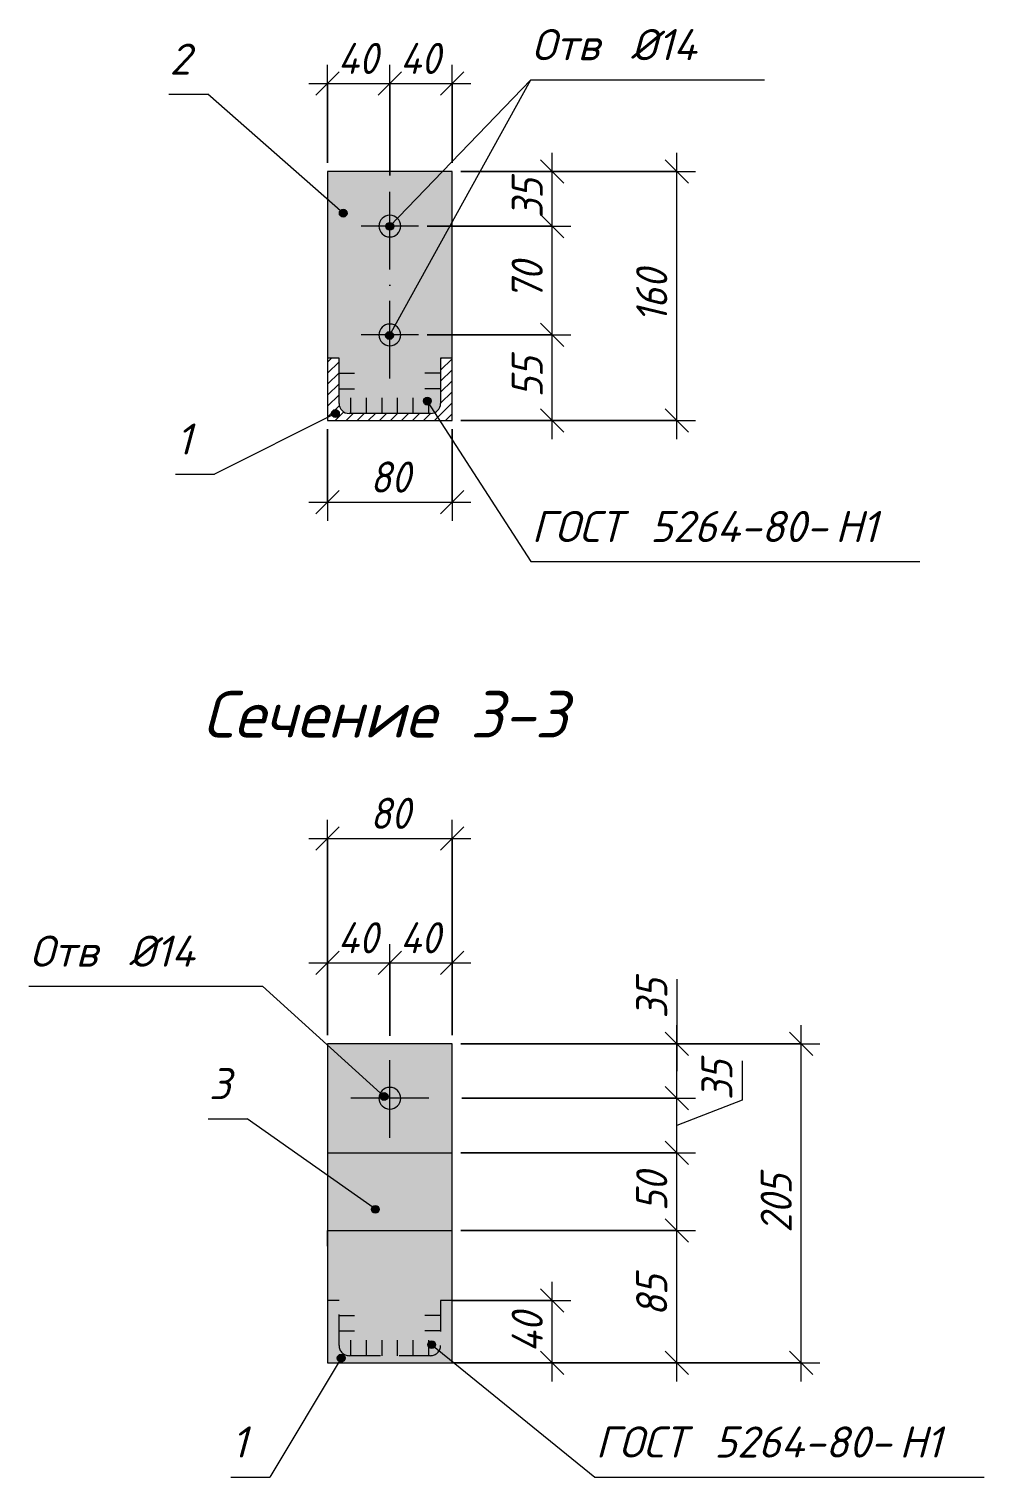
# Model space of a CAD drawing. Header units: millimetres. Extents: x -508 to 38670, y -99 to 8560.
# Drawn here: x 10456 to 11069, y 1559 to 2490 of the extents above; entities that cross this region are included whole.
import ezdxf

# ---------------------------------------------------------------- set-up
doc = ezdxf.new("R2010")
doc.units = ezdxf.units.MM
for name, pattern in [('200_ШТРИХ_ш1п0_6_', [32, 20, -12]), ('50_200_ШТРИХ_1Т_ш5_п1_п1_', [70, 50, -10, 0, -10]), ('IMPORT-Невидимая', [39.122222, 28.222222, -10.9])]:
    doc.linetypes.add(name, pattern=pattern)
for name, color, linetype, lineweight in [('A-ANNO-DIMS', 7, 'Continuous', 9), ('A-ANNO-DIMS-10', 7, 'Continuous', 9), ('A-ANNO-NOTE', 7, 'Continuous', 9), ('A-DETL', 7, 'Continuous', 9), ('A-DETL-1', 7, 'Continuous', 5), ('A-DETL-2', 7, '200_ШТРИХ_ш1п0_6_', 5), ('A-DETL-3', 7, 'Continuous', 20), ('A-DETL-4', 7, '50_200_ШТРИХ_1Т_ш5_п1_п1_', 5), ('A-DETL-5', 7, 'IMPORT-Невидимая', 5), ('A-DETL-GENF-1', 7, 'Continuous', 5), ('G-ANNO-TEXT', 7, 'Continuous', 9)]:
    doc.layers.add(name, color=color, linetype=linetype, lineweight=lineweight)
doc.layers.add('A-DETL-GENF-2', color=7, linetype='Continuous', lineweight=9, true_color=0xffffff)
doc.styles.add('ISOCPEUR_B_I', font='', dxfattribs={"height": 30})
doc.styles.add('ISOCPEUR_I_2', font='isocpeui.ttf', dxfattribs={"width": 0.9, "height": 20})
doc.styles.add('ISOCPEUR_I_4', font='isocpeui.ttf', dxfattribs={"height": 20})
doc.styles.get('ISOCPEUR_B_I').set_extended_font_data('ISOCPEUR', italic=True, bold=True)
doc.dimstyles.new('ISO-2_0_0_9К_СРЕДНИЙ_1', dxfattribs={"dimscale": 304.8, "dimtxt": 19.919624, "dimasz": 0.049213, "dimexe": 0.03937, "dimexo": 0, "dimgap": 0, "dimtad": 1, "dimdec": 0, "dimzin": 0, "dimdsep": 46, "dimtxsty": 'ISOCPEUR_I_2', "dimblk1": 'OBLIQUE', "dimblk2": 'OBLIQUE', "dimsah": 1, "dimcen": 0.09, "dimdle": 0.03937, "dimazin": 0, "dimtfac": 1, "dimtdec": 4, "dimtix": 1, "dimtmove": 0, "dimatfit": 3, "dimfxl": 1, "dimtvp": 1, "dimtolj": 1, "dimtzin": 0, "dimarcsym": 2})
doc.dimstyles.new('ISO-2_0_0_9К_СРЕДНИЙ_2', dxfattribs={"dimscale": 304.8, "dimtxt": 19.919624, "dimasz": 0.049213, "dimexe": 0.03937, "dimexo": 0, "dimgap": 0, "dimtad": 1, "dimdec": 0, "dimzin": 0, "dimdsep": 46, "dimtxsty": 'ISOCPEUR_I_2', "dimblk1": 'OBLIQUE', "dimblk2": 'OBLIQUE', "dimsah": 1, "dimcen": 0.09, "dimdle": 0.03937, "dimazin": 0, "dimtfac": 1, "dimtdec": 4, "dimtix": 1, "dimtmove": 1, "dimatfit": 3, "dimfxl": 1, "dimtvp": 1, "dimtolj": 1, "dimtzin": 0, "dimarcsym": 2})

# ---------------------------------------------------------------- blocks, each defined once
blk = doc.blocks.new('DIMBLOCK94-АР1_Фахверк_Швеллер 80_Узлы_2 эт_')
at = {"layer": 'A-ANNO-DIMS-10'}
for p, q in [((10647.49, 1843.16), (10647.49, 1901.68)), ((10687.49, 1842.79), (10687.49, 1901.68)), ((10635.49, 1889.68), (10687.49, 1889.68)), ((10647.49, 1889.68), (10647.49, 1843.16)), ((10687.49, 1889.68), (10687.49, 1842.79))]:
    blk.add_line(p, q, dxfattribs=at)
at = {"layer": 'A-ANNO-DIMS-10', "lineweight": 20}
for p, q in [((10647.49, 1889.68), (10654.99, 1897.18)), ((10687.49, 1889.68), (10694.99, 1897.18)), ((10647.49, 1889.68), (10639.99, 1882.18)), ((10687.49, 1889.68), (10679.99, 1882.18))]:
    blk.add_line(p, q, dxfattribs=at)
at = {"layer": 'A-ANNO-DIMS-10', "color": 0, "insert": (10654.09, 1915.81), "char_height": 20, "width": 32.1779, "attachment_point": 1, "line_spacing_factor": 1.149209, "style": 'ISOCPEUR_I_2'}
blk.add_mtext('40', dxfattribs=at)
blk = doc.blocks.new('_Oblique')
at = {"color": 0, "linetype": 'ByBlock', "lineweight": -2}
blk.add_line((-0.5, -0.5), (0.5, 0.5), dxfattribs=at)
blk = doc.blocks.new('DIMBLOCK95-АР1_Фахверк_Швеллер 80_Узлы_2 эт_')
at = {"layer": 'A-ANNO-DIMS-10'}
for p, q in [((10687.49, 1842.79), (10687.49, 1901.68)), ((10727.49, 1843.16), (10727.49, 1901.68)), ((10687.49, 1889.68), (10739.49, 1889.68)), ((10687.49, 1889.68), (10687.49, 1842.79)), ((10727.49, 1889.68), (10727.49, 1843.16))]:
    blk.add_line(p, q, dxfattribs=at)
at = {"layer": 'A-ANNO-DIMS-10', "lineweight": 20}
for p, q in [((10687.49, 1889.68), (10694.99, 1897.18)), ((10727.49, 1889.68), (10734.99, 1897.18)), ((10687.49, 1889.68), (10679.99, 1882.18)), ((10727.49, 1889.68), (10719.99, 1882.18))]:
    blk.add_line(p, q, dxfattribs=at)
at = {"layer": 'A-ANNO-DIMS-10', "color": 0, "insert": (10694.09, 1915.81), "char_height": 20, "width": 32.1779, "attachment_point": 1, "line_spacing_factor": 1.149209, "style": 'ISOCPEUR_I_2'}
blk.add_mtext('40', dxfattribs=at)
blk = doc.blocks.new('DIMBLOCK100-АР1_Фахверк_Швеллер 80_Узлы_2 эт_')
at = {"layer": 'A-ANNO-DIMS-10'}
for p, q in [((10647.49, 2403.9), (10647.49, 2467)), ((10687.49, 2395.9), (10687.49, 2467)), ((10635.49, 2455), (10687.49, 2455)), ((10647.49, 2455), (10647.49, 2403.9)), ((10687.49, 2455), (10687.49, 2395.9))]:
    blk.add_line(p, q, dxfattribs=at)
at = {"layer": 'A-ANNO-DIMS-10', "lineweight": 20}
for p, q in [((10647.49, 2455), (10654.99, 2462.5)), ((10687.49, 2455), (10694.99, 2462.5)), ((10647.49, 2455), (10639.99, 2447.5)), ((10687.49, 2455), (10679.99, 2447.5))]:
    blk.add_line(p, q, dxfattribs=at)
at = {"layer": 'A-ANNO-DIMS-10', "color": 0, "insert": (10654.09, 2481.13), "char_height": 20, "width": 32.1779, "attachment_point": 1, "line_spacing_factor": 1.149209, "style": 'ISOCPEUR_I_2'}
blk.add_mtext('40', dxfattribs=at)
blk = doc.blocks.new('DIMBLOCK101-АР1_Фахверк_Швеллер 80_Узлы_2 эт_')
at = {"layer": 'A-ANNO-DIMS-10'}
for p, q in [((10687.49, 2395.9), (10687.49, 2467)), ((10727.49, 2403.9), (10727.49, 2467)), ((10687.49, 2455), (10739.49, 2455)), ((10687.49, 2455), (10687.49, 2395.9)), ((10727.49, 2455), (10727.49, 2403.9))]:
    blk.add_line(p, q, dxfattribs=at)
at = {"layer": 'A-ANNO-DIMS-10', "lineweight": 20}
for p, q in [((10687.49, 2455), (10694.99, 2462.5)), ((10727.49, 2455), (10734.99, 2462.5)), ((10687.49, 2455), (10679.99, 2447.5)), ((10727.49, 2455), (10719.99, 2447.5))]:
    blk.add_line(p, q, dxfattribs=at)
at = {"layer": 'A-ANNO-DIMS-10', "color": 0, "insert": (10694.09, 2481.13), "char_height": 20, "width": 32.1779, "attachment_point": 1, "line_spacing_factor": 1.149209, "style": 'ISOCPEUR_I_2'}
blk.add_mtext('40', dxfattribs=at)
blk = doc.blocks.new('DIMBLOCK102-АР1_Фахверк_Швеллер 80_Узлы_2 эт_')
at = {"layer": 'A-ANNO-DIMS-10', "lineweight": 20}
for p, q in [((10791.91, 2293.35), (10784.41, 2300.85)), ((10791.91, 2293.35), (10799.41, 2285.85)), ((10791.91, 2238.35), (10784.41, 2245.85)), ((10791.91, 2238.35), (10799.41, 2230.85))]:
    blk.add_line(p, q, dxfattribs=at)
at = {"layer": 'A-ANNO-DIMS-10'}
for p, q in [((10711.54, 2293.35), (10803.91, 2293.35)), ((10791.91, 2293.35), (10711.54, 2293.35)), ((10791.91, 2226.35), (10791.91, 2293.35)), ((10733.04, 2238.35), (10803.91, 2238.35)), ((10791.91, 2238.35), (10733.04, 2238.35))]:
    blk.add_line(p, q, dxfattribs=at)
at = {"layer": 'A-ANNO-DIMS-10', "color": 0, "insert": (10765.78, 2253.21), "char_height": 20, "width": 30.3391, "attachment_point": 1, "rotation": 90, "line_spacing_factor": 1.149209, "style": 'ISOCPEUR_I_2'}
blk.add_mtext('55', dxfattribs=at)
blk = doc.blocks.new('DIMBLOCK103-АР1_Фахверк_Швеллер 80_Узлы_2 эт_')
at = {"layer": 'A-ANNO-DIMS-10', "lineweight": 20}
for p, q in [((10791.91, 2363.35), (10784.41, 2370.85)), ((10791.91, 2363.35), (10799.41, 2355.85)), ((10791.91, 2293.35), (10784.41, 2300.85)), ((10791.91, 2293.35), (10799.41, 2285.85))]:
    blk.add_line(p, q, dxfattribs=at)
at = {"layer": 'A-ANNO-DIMS-10'}
for p, q in [((10711.54, 2363.35), (10803.91, 2363.35)), ((10791.91, 2363.35), (10711.54, 2363.35)), ((10791.91, 2293.35), (10791.91, 2363.35)), ((10711.54, 2293.35), (10803.91, 2293.35)), ((10791.91, 2293.35), (10711.54, 2293.35))]:
    blk.add_line(p, q, dxfattribs=at)
at = {"layer": 'A-ANNO-DIMS-10', "color": 0, "insert": (10765.78, 2315.71), "char_height": 20, "width": 30.3391, "attachment_point": 1, "rotation": 90, "line_spacing_factor": 1.149209, "style": 'ISOCPEUR_I_2'}
blk.add_mtext('70', dxfattribs=at)
blk = doc.blocks.new('DIMBLOCK104-АР1_Фахверк_Швеллер 80_Узлы_2 эт_')
at = {"layer": 'A-ANNO-DIMS-10', "lineweight": 20}
for p, q in [((10791.91, 2398.35), (10784.41, 2405.85)), ((10791.91, 2398.35), (10799.41, 2390.85)), ((10791.91, 2363.35), (10784.41, 2370.85)), ((10791.91, 2363.35), (10799.41, 2355.85))]:
    blk.add_line(p, q, dxfattribs=at)
at = {"layer": 'A-ANNO-DIMS-10'}
for p, q in [((10791.91, 2363.35), (10791.91, 2410.35)), ((10733.04, 2398.35), (10803.91, 2398.35)), ((10791.91, 2398.35), (10733.04, 2398.35)), ((10711.54, 2363.35), (10803.91, 2363.35)), ((10791.91, 2363.35), (10711.54, 2363.35))]:
    blk.add_line(p, q, dxfattribs=at)
at = {"layer": 'A-ANNO-DIMS-10', "color": 0, "insert": (10765.78, 2368.21), "char_height": 20, "width": 30.3391, "attachment_point": 1, "rotation": 90, "line_spacing_factor": 1.149209, "style": 'ISOCPEUR_I_2'}
blk.add_mtext('35', dxfattribs=at)
blk = doc.blocks.new('DIMBLOCK105-АР1_Фахверк_Швеллер 80_Узлы_2 эт_')
at = {"layer": 'A-ANNO-DIMS-10', "lineweight": 20}
for p, q in [((10871.91, 2398.35), (10864.41, 2405.85)), ((10871.91, 2398.35), (10879.41, 2390.85)), ((10871.91, 2238.35), (10864.41, 2245.85)), ((10871.91, 2238.35), (10879.41, 2230.85))]:
    blk.add_line(p, q, dxfattribs=at)
at = {"layer": 'A-ANNO-DIMS-10'}
for p, q in [((10871.91, 2226.35), (10871.91, 2410.35)), ((10733.04, 2398.35), (10883.91, 2398.35)), ((10871.91, 2398.35), (10733.04, 2398.35)), ((10733.04, 2238.35), (10883.91, 2238.35)), ((10871.91, 2238.35), (10733.04, 2238.35))]:
    blk.add_line(p, q, dxfattribs=at)
at = {"layer": 'A-ANNO-DIMS-10', "color": 0, "insert": (10845.78, 2301.3), "char_height": 20, "width": 40.9118, "attachment_point": 1, "rotation": 90, "line_spacing_factor": 1.149209, "style": 'ISOCPEUR_I_2'}
blk.add_mtext('160', dxfattribs=at)
blk = doc.blocks.new('DIMBLOCK106-АР1_Фахверк_Швеллер 80_Узлы_2 эт_')
at = {"layer": 'A-ANNO-DIMS-10'}
for p, q in [((10647.49, 2232.8), (10647.49, 2173.86)), ((10647.49, 2185.86), (10647.49, 2232.8)), ((10727.49, 2232.8), (10727.49, 2173.86)), ((10727.49, 2185.86), (10727.49, 2232.8)), ((10635.49, 2185.86), (10739.49, 2185.86))]:
    blk.add_line(p, q, dxfattribs=at)
at = {"layer": 'A-ANNO-DIMS-10', "lineweight": 20}
for p, q in [((10647.49, 2185.86), (10654.99, 2193.36)), ((10727.49, 2185.86), (10734.99, 2193.36)), ((10647.49, 2185.86), (10639.99, 2178.36)), ((10727.49, 2185.86), (10719.99, 2178.36))]:
    blk.add_line(p, q, dxfattribs=at)
at = {"layer": 'A-ANNO-DIMS-10', "color": 0, "insert": (10674.85, 2211.99), "char_height": 20, "width": 30.3391, "attachment_point": 1, "line_spacing_factor": 1.149209, "style": 'ISOCPEUR_I_2'}
blk.add_mtext('80', dxfattribs=at)
blk = doc.blocks.new('DIMBLOCK107-АР1_Фахверк_Швеллер 80_Узлы_2 эт_')
at = {"layer": 'A-ANNO-DIMS-10'}
for p, q in [((10647.49, 1843.16), (10647.49, 1981.68)), ((10727.49, 1843.16), (10727.49, 1981.68)), ((10635.49, 1969.68), (10739.49, 1969.68)), ((10647.49, 1969.68), (10647.49, 1843.16)), ((10727.49, 1969.68), (10727.49, 1843.16))]:
    blk.add_line(p, q, dxfattribs=at)
at = {"layer": 'A-ANNO-DIMS-10', "lineweight": 20}
for p, q in [((10647.49, 1969.68), (10654.99, 1977.18)), ((10727.49, 1969.68), (10734.99, 1977.18)), ((10647.49, 1969.68), (10639.99, 1962.18)), ((10727.49, 1969.68), (10719.99, 1962.18))]:
    blk.add_line(p, q, dxfattribs=at)
at = {"layer": 'A-ANNO-DIMS-10', "color": 0, "insert": (10674.85, 1995.81), "char_height": 20, "width": 30.3391, "attachment_point": 1, "line_spacing_factor": 1.149209, "style": 'ISOCPEUR_I_2'}
blk.add_mtext('80', dxfattribs=at)
blk = doc.blocks.new('DIMBLOCK108-АР1_Фахверк_Швеллер 80_Узлы_2 эт_')
at = {"layer": 'A-ANNO-DIMS-10', "lineweight": 20}
for p, q in [((10871.91, 1717.61), (10864.41, 1725.11)), ((10871.91, 1717.61), (10879.41, 1710.11)), ((10871.91, 1632.61), (10864.41, 1640.11)), ((10871.91, 1632.61), (10879.41, 1625.11))]:
    blk.add_line(p, q, dxfattribs=at)
at = {"layer": 'A-ANNO-DIMS-10'}
for p, q in [((10733.04, 1717.61), (10883.91, 1717.61)), ((10871.91, 1717.61), (10733.04, 1717.61)), ((10871.91, 1620.61), (10871.91, 1717.61)), ((10733.04, 1632.61), (10883.91, 1632.61)), ((10871.91, 1632.61), (10733.04, 1632.61))]:
    blk.add_line(p, q, dxfattribs=at)
at = {"layer": 'A-ANNO-DIMS-10', "color": 0, "insert": (10845.78, 1662.47), "char_height": 20, "width": 30.3391, "attachment_point": 1, "rotation": 90, "line_spacing_factor": 1.149209, "style": 'ISOCPEUR_I_2'}
blk.add_mtext('85', dxfattribs=at)
blk = doc.blocks.new('DIMBLOCK109-АР1_Фахверк_Швеллер 80_Узлы_2 эт_')
at = {"layer": 'A-ANNO-DIMS-10', "lineweight": 20}
for p, q in [((10871.91, 1767.61), (10864.41, 1775.11)), ((10871.91, 1767.61), (10879.41, 1760.11)), ((10871.91, 1717.61), (10864.41, 1725.11)), ((10871.91, 1717.61), (10879.41, 1710.11))]:
    blk.add_line(p, q, dxfattribs=at)
at = {"layer": 'A-ANNO-DIMS-10'}
for p, q in [((10733.04, 1767.61), (10883.91, 1767.61)), ((10871.91, 1767.61), (10733.04, 1767.61)), ((10871.91, 1717.61), (10871.91, 1767.61)), ((10733.04, 1717.61), (10883.91, 1717.61)), ((10871.91, 1717.61), (10733.04, 1717.61))]:
    blk.add_line(p, q, dxfattribs=at)
at = {"layer": 'A-ANNO-DIMS-10', "color": 0, "insert": (10845.78, 1729.97), "char_height": 20, "width": 30.3391, "attachment_point": 1, "rotation": 90, "line_spacing_factor": 1.149209, "style": 'ISOCPEUR_I_2'}
blk.add_mtext('50', dxfattribs=at)
blk = doc.blocks.new('DIMBLOCK110-АР1_Фахверк_Швеллер 80_Узлы_2 эт_')
at = {"layer": 'A-ANNO-DIMS-10'}
for p, q in [((10913.8, 1826.72), (10913.8, 1801.44)), ((10733.67, 1802.61), (10883.91, 1802.61)), ((10871.91, 1802.61), (10733.67, 1802.61)), ((10871.91, 1767.61), (10871.91, 1802.61)), ((10913.8, 1801.44), (10871.91, 1785.11)), ((10733.04, 1767.61), (10883.91, 1767.61)), ((10871.91, 1767.61), (10733.04, 1767.61))]:
    blk.add_line(p, q, dxfattribs=at)
at = {"layer": 'A-ANNO-DIMS-10', "lineweight": 20}
for p, q in [((10871.91, 1802.61), (10864.41, 1810.11)), ((10871.91, 1802.61), (10879.41, 1795.11)), ((10871.91, 1767.61), (10864.41, 1775.11)), ((10871.91, 1767.61), (10879.41, 1760.11))]:
    blk.add_line(p, q, dxfattribs=at)
at = {"layer": 'A-ANNO-DIMS-10', "color": 0, "insert": (10887.67, 1801.44), "char_height": 20, "width": 30.3391, "attachment_point": 1, "rotation": 90, "line_spacing_factor": 1.149209, "style": 'ISOCPEUR_I_2'}
blk.add_mtext('35', dxfattribs=at)
blk = doc.blocks.new('DIMBLOCK111-АР1_Фахверк_Швеллер 80_Узлы_2 эт_')
at = {"layer": 'A-ANNO-DIMS-10'}
for p, q in [((10871.91, 1879.17), (10871.91, 1853.89)), ((10871.91, 1853.89), (10871.91, 1820.11)), ((10871.91, 1802.61), (10871.91, 1849.61)), ((10733.04, 1837.61), (10883.91, 1837.61)), ((10871.91, 1837.61), (10733.04, 1837.61)), ((10733.67, 1802.61), (10883.91, 1802.61)), ((10871.91, 1802.61), (10733.67, 1802.61))]:
    blk.add_line(p, q, dxfattribs=at)
at = {"layer": 'A-ANNO-DIMS-10', "lineweight": 20}
for p, q in [((10871.91, 1837.61), (10864.41, 1845.11)), ((10871.91, 1837.61), (10879.41, 1830.11)), ((10871.91, 1802.61), (10864.41, 1810.11)), ((10871.91, 1802.61), (10879.41, 1795.11))]:
    blk.add_line(p, q, dxfattribs=at)
at = {"layer": 'A-ANNO-DIMS-10', "color": 0, "insert": (10845.78, 1853.89), "char_height": 20, "width": 30.3391, "attachment_point": 1, "rotation": 90, "line_spacing_factor": 1.149209, "style": 'ISOCPEUR_I_2'}
blk.add_mtext('35', dxfattribs=at)
blk = doc.blocks.new('DIMBLOCK112-АР1_Фахверк_Швеллер 80_Узлы_2 эт_')
at = {"layer": 'A-ANNO-DIMS-10', "lineweight": 20}
for p, q in [((10951.91, 1837.61), (10944.41, 1845.11)), ((10951.91, 1837.61), (10959.41, 1830.11)), ((10951.91, 1632.61), (10944.41, 1640.11)), ((10951.91, 1632.61), (10959.41, 1625.11))]:
    blk.add_line(p, q, dxfattribs=at)
at = {"layer": 'A-ANNO-DIMS-10'}
for p, q in [((10951.91, 1620.61), (10951.91, 1849.61)), ((10733.04, 1837.61), (10963.91, 1837.61)), ((10951.91, 1837.61), (10733.04, 1837.61)), ((10733.04, 1632.61), (10963.91, 1632.61)), ((10951.91, 1632.61), (10733.04, 1632.61))]:
    blk.add_line(p, q, dxfattribs=at)
at = {"layer": 'A-ANNO-DIMS-10', "color": 0, "insert": (10925.78, 1716.15), "char_height": 20, "width": 45.5087, "attachment_point": 1, "rotation": 90, "line_spacing_factor": 1.149209, "style": 'ISOCPEUR_I_2'}
blk.add_mtext('205', dxfattribs=at)
blk = doc.blocks.new('_AT__Текстовая выноска 2_0 - _AT__Текстовая выноска 2_0-25640970-АР1_Фахверк_Швеллер 80_Узлы_2 эт_')
at = {"layer": 'A-ANNO-NOTE'}
blk.add_line((0, 0), (15, 0), dxfattribs=at)
blk = doc.blocks.new('_AT__Текстовая выноска 2_0 - _AT__Текстовая выноска 2_0-25640969-АР1_Фахверк_Швеллер 80_Узлы_2 эт_')
at = {"layer": 'A-ANNO-NOTE'}
blk.add_line((0, 0), (25, 0), dxfattribs=at)
blk = doc.blocks.new('_AT__Текстовая выноска 2_0 - _AT__Текстовая выноска 2_0-25640942-АР1_Фахверк_Швеллер 80_Узлы_2 эт_')
at = {"layer": 'A-ANNO-NOTE'}
blk.add_line((0, 0), (2.5, 0), dxfattribs=at)
blk = doc.blocks.new('DIMBLOCK123-АР1_Фахверк_Швеллер 80_Узлы_2 эт_')
at = {"layer": 'A-ANNO-DIMS-10', "lineweight": 20}
for p, q in [((10791.91, 1672.61), (10784.41, 1680.11)), ((10791.91, 1672.61), (10799.41, 1665.11)), ((10791.91, 1632.61), (10784.41, 1640.11)), ((10791.91, 1632.61), (10799.41, 1625.11))]:
    blk.add_line(p, q, dxfattribs=at)
at = {"layer": 'A-ANNO-DIMS-10'}
for p, q in [((10791.91, 1620.61), (10791.91, 1684.61)), ((10727.49, 1672.61), (10803.91, 1672.61)), ((10791.91, 1672.61), (10727.49, 1672.61)), ((10727.49, 1632.61), (10803.91, 1632.61)), ((10791.91, 1632.61), (10727.49, 1632.61))]:
    blk.add_line(p, q, dxfattribs=at)
at = {"layer": 'A-ANNO-DIMS-10', "color": 0, "insert": (10765.78, 1639.21), "char_height": 20, "width": 32.1779, "attachment_point": 1, "rotation": 90, "line_spacing_factor": 1.149209, "style": 'ISOCPEUR_I_2'}
blk.add_mtext('40', dxfattribs=at)

msp = doc.modelspace()

# ---------------------------------------------------------------- hatches: boundary and pattern name
at = {"layer": 'A-ANNO-NOTE'}
h = msp.add_hatch(color=256, dxfattribs=at)
edge = h.paths.add_edge_path(flags=0)
edge.add_arc((10657.55, 2371.63), 2.5, 0, 360)
h = msp.add_hatch(color=256, dxfattribs=at)
edge = h.paths.add_edge_path(flags=0)
edge.add_arc((10687.46, 2363.21), 2.5, 0, 360)
h = msp.add_hatch(color=256, dxfattribs=at)
edge = h.paths.add_edge_path(flags=0)
edge.add_arc((10687.29, 2293), 2.5, 0, 360)
h = msp.add_hatch(color=256, dxfattribs=at)
edge = h.paths.add_edge_path(flags=0)
edge.add_arc((10711.59, 2250.8), 2.5, 0, 360)
h = msp.add_hatch(color=256, dxfattribs=at)
edge = h.paths.add_edge_path(flags=0)
edge.add_arc((10652.54, 2242.88), 2.5, 0, 360)
h = msp.add_hatch(color=256, dxfattribs=at)
edge = h.paths.add_edge_path(flags=0)
edge.add_arc((10683.83, 1803.8), 2.5, 0, 360)
h = msp.add_hatch(color=256, dxfattribs=at)
edge = h.paths.add_edge_path(flags=0)
edge.add_arc((10678.23, 1731.21), 2.5, 0, 360)
h = msp.add_hatch(color=256, dxfattribs=at)
edge = h.paths.add_edge_path(flags=0)
edge.add_arc((10714.39, 1644.18), 2.5, 0, 360)
h = msp.add_hatch(color=256, dxfattribs=at)
edge = h.paths.add_edge_path(flags=0)
edge.add_arc((10656.19, 1635.57), 2.5, 0, 360)
at = {"layer": 'A-DETL-GENF-1'}
h = msp.add_hatch(dxfattribs=at)
h.set_pattern_fill('FP_11', color=256, style=0, pattern_type=2)
h.set_pattern_definition([(45, (7933.2826, 0), (-3.535534, 3.535534), [])])
h.paths.add_polyline_path([(10658.14, 2238.35), (10727.49, 2238.35), (10727.49, 2278.35), (10720.09, 2278.35), (10720.09, 2249.35), (10719.87, 2247.67), (10719.22, 2246.1), (10718.19, 2244.75), (10716.84, 2243.72), (10715.28, 2243.07), (10713.59, 2242.85), (10661.39, 2242.85), (10659.71, 2243.07), (10658.14, 2243.72), (10656.8, 2244.75), (10655.66, 2246.36), (10655.12, 2247.67), (10654.89, 2249.35), (10654.89, 2278.35), (10647.49, 2278.35), (10647.49, 2238.35), (10656.8, 2238.35)], flags=0)
at = {"layer": 'A-DETL-GENF-2'}
h = msp.add_hatch(color=256, dxfattribs=at)
h.paths.add_polyline_path([(10713.59, 2242.85), (10715.28, 2243.07), (10716.84, 2243.72), (10718.19, 2244.75), (10719.22, 2246.1), (10719.87, 2247.67), (10720.09, 2249.35), (10720.09, 2278.35), (10727.49, 2278.35), (10727.49, 2398.35), (10647.49, 2398.35), (10647.49, 2278.35), (10654.89, 2278.35), (10654.89, 2249.35), (10655.12, 2247.67), (10655.77, 2246.1), (10656.8, 2244.75), (10658.14, 2243.72), (10659.71, 2243.07), (10661.39, 2242.85)], flags=0)
h.paths.add_polyline_path([(10687.49, 2286.35), (10685.68, 2286.59), (10683.99, 2287.29), (10682.55, 2288.4), (10681.43, 2289.85), (10680.73, 2291.54), (10680.49, 2293.35), (10680.73, 2295.16), (10681.43, 2296.85), (10682.55, 2298.3), (10683.99, 2299.41), (10685.68, 2300.11), (10687.49, 2300.35), (10689.31, 2300.11), (10690.99, 2299.41), (10692.44, 2298.3), (10693.56, 2296.85), (10694.26, 2295.16), (10694.49, 2293.35), (10694.26, 2291.54), (10693.56, 2289.85), (10692.44, 2288.4), (10690.99, 2287.29), (10689.31, 2286.59)], flags=0)
h.paths.add_polyline_path([(10687.49, 2356.35), (10685.68, 2356.59), (10683.99, 2357.29), (10682.55, 2358.4), (10681.43, 2359.85), (10680.73, 2361.54), (10680.49, 2363.35), (10680.73, 2365.16), (10681.43, 2366.85), (10682.55, 2368.3), (10683.99, 2369.41), (10685.68, 2370.11), (10687.49, 2370.35), (10689.31, 2370.11), (10690.99, 2369.41), (10692.44, 2368.3), (10693.56, 2366.85), (10694.26, 2365.16), (10694.49, 2363.35), (10694.26, 2361.54), (10693.56, 2359.85), (10692.44, 2358.4), (10690.99, 2357.29), (10689.31, 2356.59)], flags=0)
for points in [[(10687.49, 2356.35), (10689.31, 2356.59), (10690.99, 2357.29), (10692.44, 2358.4), (10693.56, 2359.85), (10694.26, 2361.54), (10694.49, 2363.35), (10694.26, 2365.16), (10693.56, 2366.85), (10692.44, 2368.3), (10690.99, 2369.41), (10689.31, 2370.11), (10687.49, 2370.35), (10685.68, 2370.11), (10683.99, 2369.41), (10682.55, 2368.3), (10681.43, 2366.85), (10680.73, 2365.16), (10680.49, 2363.35), (10680.73, 2361.54), (10681.43, 2359.85), (10682.55, 2358.4), (10683.99, 2357.29), (10685.68, 2356.59)], [(10687.49, 2286.35), (10689.31, 2286.59), (10690.99, 2287.29), (10692.44, 2288.4), (10693.56, 2289.85), (10694.26, 2291.54), (10694.49, 2293.35), (10694.26, 2295.16), (10693.56, 2296.85), (10692.44, 2298.3), (10690.99, 2299.41), (10689.31, 2300.11), (10687.49, 2300.35), (10685.68, 2300.11), (10683.99, 2299.41), (10682.55, 2298.3), (10681.43, 2296.85), (10680.73, 2295.16), (10680.49, 2293.35), (10680.73, 2291.54), (10681.43, 2289.85), (10682.55, 2288.4), (10683.99, 2287.29), (10685.68, 2286.59)], [(10687.49, 1795.61), (10689.31, 1795.85), (10690.99, 1796.55), (10692.44, 1797.66), (10693.56, 1799.11), (10694.26, 1800.8), (10694.49, 1802.61), (10694.26, 1804.43), (10693.56, 1806.11), (10692.44, 1807.56), (10690.99, 1808.68), (10689.31, 1809.37), (10687.49, 1809.61), (10685.68, 1809.37), (10683.99, 1808.68), (10682.55, 1807.56), (10681.43, 1806.11), (10680.73, 1804.43), (10680.49, 1802.61), (10680.73, 1800.8), (10681.43, 1799.11), (10682.55, 1797.66), (10683.99, 1796.55), (10685.68, 1795.85)], [(10715.28, 1632.61), (10727.49, 1632.61), (10727.49, 1672.61), (10720.09, 1672.61), (10720.09, 1643.61), (10719.87, 1641.93), (10719.22, 1640.36), (10718.19, 1639.02), (10716.84, 1637.98), (10715.28, 1637.33), (10713.59, 1637.11), (10661.39, 1637.11), (10659.71, 1637.33), (10658.14, 1637.98), (10656.8, 1639.02), (10655.66, 1640.62), (10655.12, 1641.93), (10654.89, 1643.61), (10654.89, 1672.61), (10647.49, 1672.61), (10647.49, 1632.61), (10713.59, 1632.61)]]:
    msp.add_hatch(color=256, dxfattribs=at).paths.add_polyline_path(points, flags=0)
h = msp.add_hatch(color=256, dxfattribs=at)
h.paths.add_polyline_path([(10713.59, 1637.11), (10715.28, 1637.33), (10716.84, 1637.98), (10718.19, 1639.02), (10719.22, 1640.36), (10719.87, 1641.93), (10720.09, 1643.61), (10720.09, 1672.61), (10727.49, 1672.61), (10727.49, 1837.61), (10647.49, 1837.61), (10647.49, 1672.61), (10654.89, 1672.61), (10654.89, 1643.61), (10655.12, 1641.93), (10655.77, 1640.36), (10656.8, 1639.02), (10658.14, 1637.98), (10659.71, 1637.33), (10661.39, 1637.11)], flags=0)
h.paths.add_polyline_path([(10687.49, 1795.61), (10685.68, 1795.85), (10683.99, 1796.55), (10682.55, 1797.66), (10681.43, 1799.11), (10680.73, 1800.8), (10680.49, 1802.61), (10680.73, 1804.43), (10681.43, 1806.11), (10682.55, 1807.56), (10683.99, 1808.68), (10685.68, 1809.37), (10687.49, 1809.61), (10689.31, 1809.37), (10690.99, 1808.68), (10692.44, 1807.56), (10693.56, 1806.11), (10694.26, 1804.43), (10694.49, 1802.61), (10694.26, 1800.8), (10693.56, 1799.11), (10692.44, 1797.66), (10690.99, 1796.55), (10689.31, 1795.85)], flags=0)

# ---------------------------------------------------------------- linework, layer by layer
at = {"layer": 'A-ANNO-NOTE'}
for p, q in [((10687.29, 2293), (10778.16, 2457.46)), ((10687.46, 2363.21), (10778.16, 2457.46)), ((10657.55, 2371.63), (10570.48, 2448.13)), ((10711.59, 2250.8), (10778.16, 2147.67)), ((10652.54, 2242.88), (10574.84, 2203.9)), ((10683.83, 1803.8), (10605.61, 1874.68)), ((10678.23, 1731.21), (10595.83, 1789.45)), ((10714.39, 1644.18), (10819.32, 1559.1)), ((10656.19, 1635.57), (10610.42, 1559.1))]:
    msp.add_line(p, q, dxfattribs=at)
for centre in [(10657.55, 2371.63), (10687.46, 2363.21), (10687.29, 2293), (10711.59, 2250.8), (10652.54, 2242.88), (10683.83, 1803.8), (10678.23, 1731.21), (10714.39, 1644.18), (10656.19, 1635.57)]:
    msp.add_circle(centre, 2.5, dxfattribs=at)
at = {"layer": 'A-DETL'}
for p, q in [((10727.49, 2398.35), (10647.49, 2398.35)), ((10647.49, 2398.35), (10647.49, 2278.35)), ((10727.49, 2278.35), (10727.49, 2398.35)), ((10727.49, 1837.61), (10647.49, 1837.61)), ((10647.49, 1837.61), (10647.49, 1632.61)), ((10727.49, 1632.61), (10727.49, 1837.61)), ((10647.49, 1767.61), (10727.49, 1767.61)), ((10647.49, 1717.61), (10727.49, 1717.61)), ((10647.49, 1632.61), (10727.49, 1632.61))]:
    msp.add_line(p, q, dxfattribs=at)
at = {"layer": 'A-DETL-1'}
for centre, start, end in [((10687.49, 2363.35), 90, 270), ((10687.49, 2363.35), 270, 90), ((10687.49, 2293.35), 90, 270), ((10687.49, 2293.35), 270, 90), ((10687.49, 1802.61), 90, 270), ((10687.49, 1802.61), 270, 90)]:
    msp.add_arc(centre, 7, start, end, dxfattribs=at)
at = {"layer": 'A-DETL-2'}
for p, q in [((10654.89, 1672.61), (10647.49, 1672.61)), ((10647.49, 1672.61), (10647.49, 1632.61)), ((10654.89, 1643.61), (10654.89, 1672.61)), ((10727.49, 1672.61), (10720.09, 1672.61)), ((10720.09, 1672.61), (10720.09, 1643.61)), ((10727.49, 1632.61), (10727.49, 1672.61)), ((10647.49, 1632.61), (10727.49, 1632.61)), ((10713.59, 1637.11), (10661.39, 1637.11))]:
    msp.add_line(p, q, dxfattribs=at)
for centre, start, end in [((10661.39, 1643.61), 180, 270), ((10713.59, 1643.61), 270, 0)]:
    msp.add_arc(centre, 6.5, start, end, dxfattribs=at)
at = {"layer": 'A-DETL-3'}
for p, q in [((10654.89, 2278.35), (10647.49, 2278.35)), ((10647.49, 2278.35), (10647.49, 2238.35)), ((10654.89, 2249.35), (10654.89, 2278.35)), ((10727.49, 2278.35), (10720.09, 2278.35)), ((10720.09, 2278.35), (10720.09, 2249.35)), ((10727.49, 2238.35), (10727.49, 2278.35)), ((10647.49, 2238.35), (10727.49, 2238.35)), ((10713.59, 2242.85), (10661.39, 2242.85))]:
    msp.add_line(p, q, dxfattribs=at)
for centre, start, end in [((10661.39, 2249.35), 180, 270), ((10713.59, 2249.35), 270, 0)]:
    msp.add_arc(centre, 6.5, start, end, dxfattribs=at)
at = {"layer": 'A-DETL-4'}
for p, q in [((10687.49, 2265.35), (10687.49, 2390.35)), ((10706, 2363.35), (10668.99, 2363.35)), ((10706, 2293.35), (10668.99, 2293.35)), ((10687.49, 1777.11), (10687.49, 1827.11)), ((10712.49, 1802.61), (10662.49, 1802.61))]:
    msp.add_line(p, q, dxfattribs=at)
at = {"layer": 'A-DETL-5'}
for p, q in [((10654.89, 2268.75), (10664.89, 2268.75)), ((10720.09, 2268.75), (10710.09, 2268.75)), ((10654.89, 2258.75), (10664.89, 2258.75)), ((10720.09, 2258.75), (10710.09, 2258.75)), ((10662.49, 2242.85), (10662.49, 2252.85)), ((10672.49, 2242.85), (10672.49, 2252.85)), ((10682.49, 2242.85), (10682.49, 2252.85)), ((10692.49, 2242.85), (10692.49, 2252.85)), ((10702.49, 2242.85), (10702.49, 2252.85)), ((10712.49, 2242.85), (10712.49, 2252.85)), ((10647.49, 1707.61), (10647.49, 1717.61)), ((10654.89, 1663.01), (10664.89, 1663.01)), ((10720.09, 1663.01), (10710.09, 1663.01)), ((10654.89, 1653.01), (10664.89, 1653.01)), ((10720.09, 1653.01), (10710.09, 1653.01)), ((10662.49, 1637.11), (10662.49, 1647.11)), ((10672.49, 1637.11), (10672.49, 1647.11)), ((10682.49, 1637.11), (10682.49, 1647.11)), ((10692.49, 1637.11), (10692.49, 1647.11)), ((10702.49, 1637.11), (10702.49, 1647.11)), ((10712.49, 1637.11), (10712.49, 1647.11))]:
    msp.add_line(p, q, dxfattribs=at)

# ---------------------------------------------------------------- block references
at = {"layer": 'A-ANNO-NOTE', "xscale": 10, "yscale": 10, "zscale": 10}
for name, p in [('_AT__Текстовая выноска 2_0 - _AT__Текстовая выноска 2_0-25640970-АР1_Фахверк_Швеллер 80_Узлы_2 эт_', (10778.16, 2457.46)), ('_AT__Текстовая выноска 2_0 - _AT__Текстовая выноска 2_0-25640942-АР1_Фахверк_Швеллер 80_Узлы_2 эт_', (10545.48, 2448.13)), ('_AT__Текстовая выноска 2_0 - _AT__Текстовая выноска 2_0-25640942-АР1_Фахверк_Швеллер 80_Узлы_2 эт_', (10549.84, 2203.9)), ('_AT__Текстовая выноска 2_0 - _AT__Текстовая выноска 2_0-25640969-АР1_Фахверк_Швеллер 80_Узлы_2 эт_', (10778.16, 2147.67)), ('_AT__Текстовая выноска 2_0 - _AT__Текстовая выноска 2_0-25640970-АР1_Фахверк_Швеллер 80_Узлы_2 эт_', (10455.61, 1874.68)), ('_AT__Текстовая выноска 2_0 - _AT__Текстовая выноска 2_0-25640942-АР1_Фахверк_Швеллер 80_Узлы_2 эт_', (10570.83, 1789.45)), ('_AT__Текстовая выноска 2_0 - _AT__Текстовая выноска 2_0-25640942-АР1_Фахверк_Швеллер 80_Узлы_2 эт_', (10585.42, 1559.1)), ('_AT__Текстовая выноска 2_0 - _AT__Текстовая выноска 2_0-25640969-АР1_Фахверк_Швеллер 80_Узлы_2 эт_', (10819.32, 1559.1))]:
    msp.add_blockref(name, p, dxfattribs=at)

# ---------------------------------------------------------------- texts
at = {"layer": 'A-ANNO-NOTE', "char_height": 20, "attachment_point": 1, "style": 'ISOCPEUR_I_4'}
for s, insert, width in [('Отв', (10778.57, 2489.98), 61.7299), (' Ø14', (10829.5, 2489.98), 74.5569), ('\\fISOCPEUR|b0|i1|c204|p34|;2', (10545.89, 2480.66), 17.6371), ('\\fISOCPEUR|b0|i1|c204|p34|;1', (10550.25, 2236.43), 12.827), ('ГОСТ', (10778.57, 2180.19), 76.962), (' 5264-80-', (10842.07, 2180.19), 159.5358), ('\\fISOCPEUR|b0|i1|c204|p34|;Н', (10973.7, 2180.19), 20.8439), ('\\fISOCPEUR|b0|i1|c204|p34|;1', (10990.9, 2180.19), 12.827), ('Отв', (10456.02, 1907.2), 61.7299), (' Ø14', (10506.95, 1907.2), 74.5569), ('\\fISOCPEUR|b0|i1|c204|p34|;3', (10571.24, 1821.97), 17.6371), ('\\fISOCPEUR|b0|i1|c204|p34|;1', (10585.83, 1591.63), 12.827), ('ГОСТ', (10819.73, 1591.63), 76.962), (' 5264-80-', (10883.23, 1591.63), 159.5358), ('\\fISOCPEUR|b0|i1|c204|p34|;Н', (11014.86, 1591.63), 20.8439), ('\\fISOCPEUR|b0|i1|c204|p34|;1', (11032.05, 1591.63), 12.827)]:
    msp.add_mtext(s, dxfattribs=dict(at, insert=insert, width=width))
at = {"layer": 'G-ANNO-TEXT', "char_height": 30, "attachment_point": 1, "style": 'ISOCPEUR_B_I'}
for s, insert, width in [('Сечение', (10567.18, 2064.48), 185.1898), (' 3-3', (10719.98, 2064.48), 102.616)]:
    msp.add_mtext(s, dxfattribs=dict(at, insert=insert, width=width))

# ---------------------------------------------------------------- dimensions: what is measured, and where the dimension line sits
at = {"layer": 'A-ANNO-DIMS'}
for base, p1, p2, override, picture, middle in [((10687.49, 2455), (10647.49, 2403.9), (10687.49, 2395.9), {"dimpost": '<>', "dimfxl": 40.792156}, 'DIMBLOCK100-АР1_Фахверк_Швеллер 80_Узлы_2 эт_', (10667.49, 2465)), ((10727.49, 2455), (10687.49, 2395.9), (10727.49, 2403.9), {"dimpost": '<>', "dimfxl": 40.792156}, 'DIMBLOCK101-АР1_Фахверк_Швеллер 80_Узлы_2 эт_', (10707.49, 2465)), ((10727.49, 2185.86), (10647.49, 2232.8), (10727.49, 2232.8), {"dimpost": '<>', "dimfxl": 80}, 'DIMBLOCK106-АР1_Фахверк_Швеллер 80_Узлы_2 эт_', (10687.49, 2195.86)), ((10727.49, 1969.68), (10647.49, 1843.16), (10727.49, 1843.16), {"dimpost": '<>', "dimfxl": 80}, 'DIMBLOCK107-АР1_Фахверк_Швеллер 80_Узлы_2 эт_', (10687.49, 1979.68)), ((10687.49, 1889.68), (10647.49, 1843.16), (10687.49, 1842.79), {"dimpost": '<>', "dimfxl": 40.001763}, 'DIMBLOCK94-АР1_Фахверк_Швеллер 80_Узлы_2 эт_', (10667.49, 1899.68)), ((10727.49, 1889.68), (10687.49, 1842.79), (10727.49, 1843.16), {"dimpost": '<>', "dimfxl": 40.001763}, 'DIMBLOCK95-АР1_Фахверк_Швеллер 80_Узлы_2 эт_', (10707.49, 1899.68))]:
    dim = msp.add_linear_dim(base=base, p1=p1, p2=p2, dimstyle='ISO-2_0_0_9К_СРЕДНИЙ_1', override=override, dxfattribs=at)
    dim.commit()
    dim.dimension.update_dxf_attribs({"geometry": picture, "text_midpoint": middle})
for base, p1, p2, override, picture, middle in [((10791.91, 2398.35), (10711.54, 2363.35), (10733.04, 2398.35), {"dimpost": '<>', "dimfxl": 41.076092}, 'DIMBLOCK104-АР1_Фахверк_Швеллер 80_Узлы_2 эт_', (10781.91, 2380.85)), ((10871.91, 2398.35), (10733.04, 2238.35), (10733.04, 2398.35), {"dimpost": '<>', "dimfxl": 160}, 'DIMBLOCK105-АР1_Фахверк_Швеллер 80_Узлы_2 эт_', (10861.91, 2318.35)), ((10791.91, 2363.35), (10711.54, 2293.35), (10711.54, 2363.35), {"dimpost": '<>', "dimfxl": 70}, 'DIMBLOCK103-АР1_Фахверк_Швеллер 80_Узлы_2 эт_', (10781.78, 2328.35)), ((10791.91, 2293.35), (10733.04, 2238.35), (10711.54, 2293.35), {"dimpost": '<>', "dimfxl": 59.052903}, 'DIMBLOCK102-АР1_Фахверк_Швеллер 80_Узлы_2 эт_', (10781.91, 2265.85)), ((10951.91, 1837.61), (10733.04, 1632.61), (10733.04, 1837.61), {"dimpost": '<>', "dimfxl": 205}, 'DIMBLOCK112-АР1_Фахверк_Швеллер 80_Узлы_2 эт_', (10941.91, 1735.11)), ((10871.91, 1767.61), (10733.04, 1717.61), (10733.04, 1767.61), {"dimpost": '<>', "dimfxl": 50}, 'DIMBLOCK109-АР1_Фахверк_Швеллер 80_Узлы_2 эт_', (10861.91, 1742.61)), ((10871.91, 1717.61), (10733.04, 1632.61), (10733.04, 1717.61), {"dimpost": '<>', "dimfxl": 85}, 'DIMBLOCK108-АР1_Фахверк_Швеллер 80_Узлы_2 эт_', (10861.91, 1675.11)), ((10791.91, 1672.61), (10727.49, 1632.61), (10727.49, 1672.61), {"dimpost": '<>', "dimfxl": 40}, 'DIMBLOCK123-АР1_Фахверк_Швеллер 80_Узлы_2 эт_', (10781.91, 1652.61))]:
    dim = msp.add_linear_dim(base=base, p1=p1, p2=p2, angle=90, dimstyle='ISO-2_0_0_9К_СРЕДНИЙ_1', override=override, dxfattribs=at)
    dim.commit()
    dim.dimension.update_dxf_attribs({"geometry": picture, "text_midpoint": middle})
for base, p1, p2, picture, middle in [((10871.91, 1837.61), (10733.67, 1802.61), (10733.04, 1837.61), 'DIMBLOCK111-АР1_Фахверк_Швеллер 80_Узлы_2 эт_', (10859.11, 1869.06)), ((10871.91, 1802.61), (10733.04, 1767.61), (10733.67, 1802.61), 'DIMBLOCK110-АР1_Фахверк_Швеллер 80_Узлы_2 эт_', (10901.01, 1816.61))]:
    dim = msp.add_linear_dim(base=base, p1=p1, p2=p2, angle=90, dimstyle='ISO-2_0_0_9К_СРЕДНИЙ_2', override={"dimpost": '<>', "dimfxl": 35.005579}, dxfattribs=at)
    dim.commit()
    dim.dimension.update_dxf_attribs({"geometry": picture, "text_midpoint": middle, "dimtype": 160, "text_rotation": 90})

doc.saveas('drawing.dxf')
